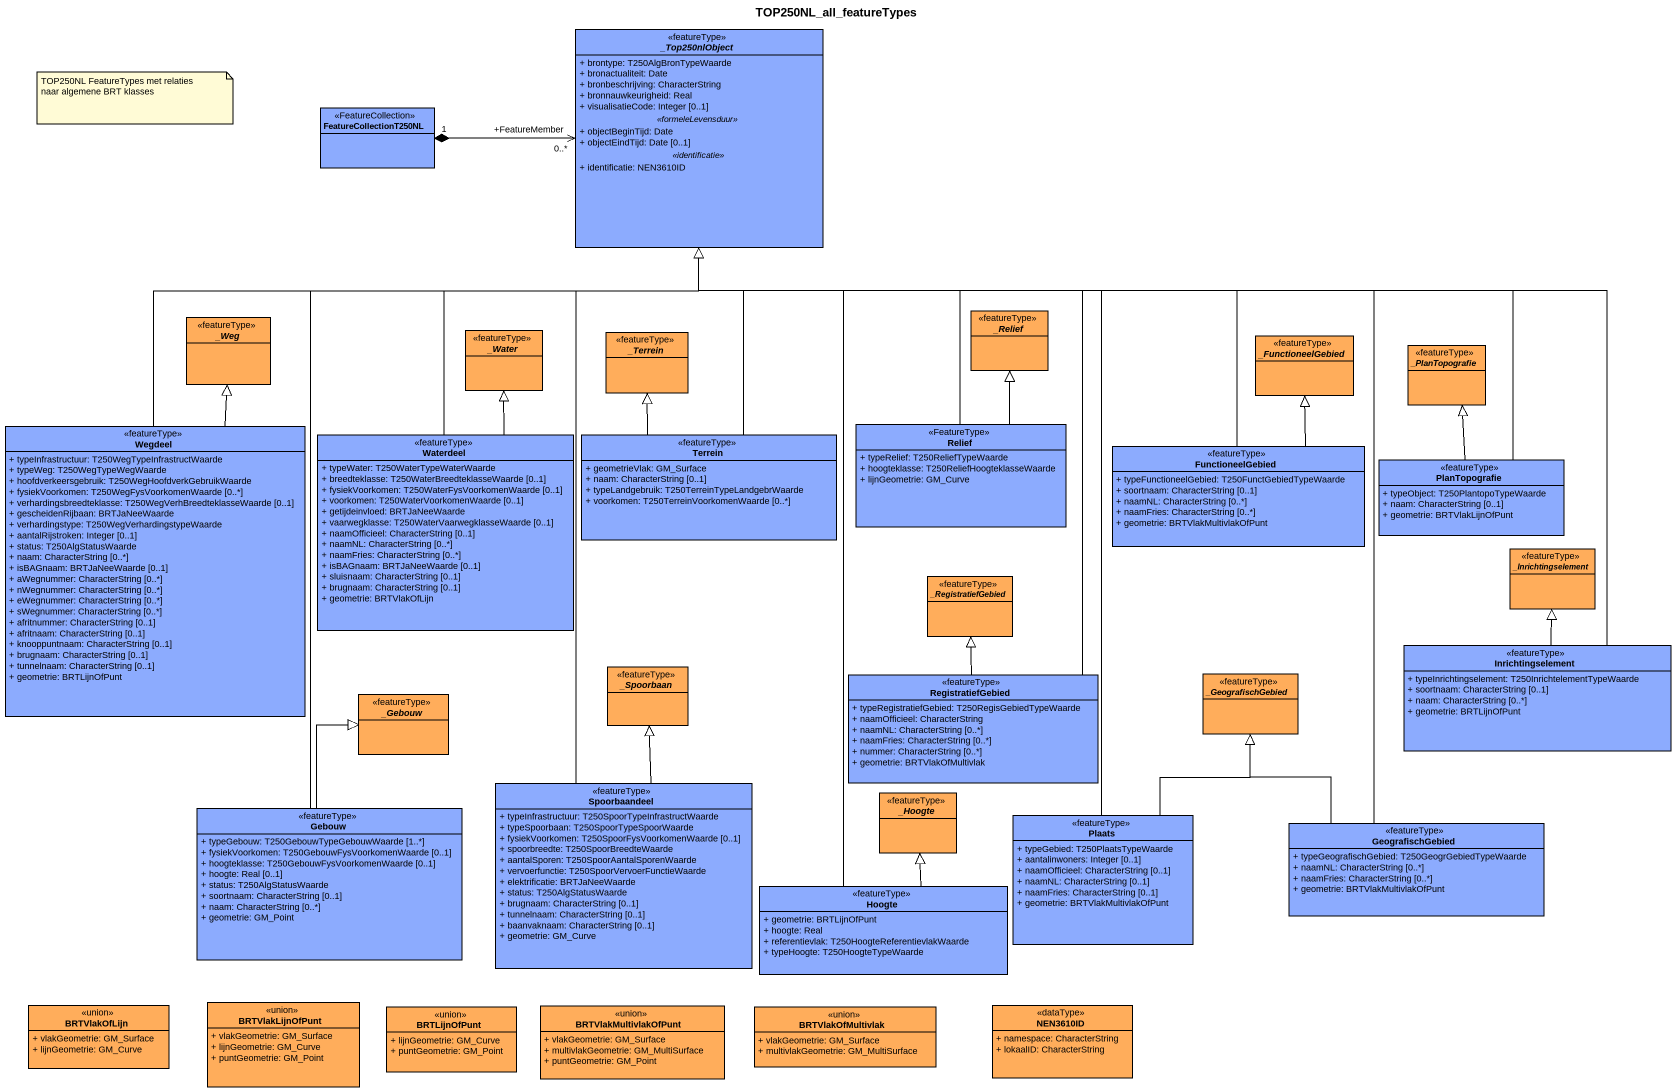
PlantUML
@startuml
title TOP250NL_all_featureTypes
hide circle
hide empty members
skinparam classAttributeIconSize 0
abstract class "_Top250nlObject" as Top250nlObject <<featureType>> #8CABFE {
  + brontype: T250AlgBronTypeWaarde
  + bronactualiteit: Date
  + bronbeschrijving: CharacterString
  + bronnauwkeurigheid: Real
  + visualisatieCode: Integer [0..1]
  .. <<formeleLevensduur>> ..
  + objectBeginTijd: Date
  + objectEindTijd: Date [0..1]
  .. <<identificatie>> ..
  + identificatie: NEN3610ID
}
class FeatureCollectionT250NL <<FeatureCollection>> #8CABFE
abstract class "_Relief" as Relief <<featureType>> #FFAD5B
abstract class "_Weg" as Weg <<featureType>> #FFAD5B
abstract class "_Water" as Water <<featureType>> #FFAD5B
abstract class "_Terrein" as Terrein <<featureType>> #FFAD5B
abstract class "_FunctioneelGebied" as FunctioneelGebied <<featureType>> #FFAD5B
abstract class "_PlanTopografie" as PlanTopografie <<featureType>> #FFAD5B
class Wegdeel <<featureType>> #8CABFE {
  + typeInfrastructuur: T250WegTypeInfrastructWaarde
  + typeWeg: T250WegTypeWegWaarde
  + hoofdverkeersgebruik: T250WegHoofdverkGebruikWaarde
  + fysiekVoorkomen: T250WegFysVoorkomenWaarde [0..*]
  + verhardingsbreedteklasse: T250WegVerhBreedteklasseWaarde [0..1]
  + gescheidenRijbaan: BRTJaNeeWaarde
  + verhardingstype: T250WegVerhardingstypeWaarde
  + aantalRijstroken: Integer [0..1]
  + status: T250AlgStatusWaarde
  + naam: CharacterString [0..*]
  + isBAGnaam: BRTJaNeeWaarde [0..1]
  + aWegnummer: CharacterString [0..*]
  + nWegnummer: CharacterString [0..*]
  + eWegnummer: CharacterString [0..*]
  + sWegnummer: CharacterString [0..*]
  + afritnummer: CharacterString [0..1]
  + afritnaam: CharacterString [0..1]
  + knooppuntnaam: CharacterString [0..1]
  + brugnaam: CharacterString [0..1]
  + tunnelnaam: CharacterString [0..1]
  + geometrie: BRTLijnOfPunt
}
class "Relief" as Relief_2 <<FeatureType>> #8CABFE {
  + typeRelief: T250ReliefTypeWaarde
  + hoogteklasse: T250ReliefHoogteklasseWaarde
  + lijnGeometrie: GM_Curve
}
class Waterdeel <<featureType>> #8CABFE {
  + typeWater: T250WaterTypeWaterWaarde
  + breedteklasse: T250WaterBreedteklasseWaarde [0..1]
  + fysiekVoorkomen: T250WaterFysVoorkomenWaarde [0..1]
  + voorkomen: T250WaterVoorkomenWaarde [0..1]
  + getijdeinvloed: BRTJaNeeWaarde
  + vaarwegklasse: T250WaterVaarwegklasseWaarde [0..1]
  + naamOfficieel: CharacterString [0..1]
  + naamNL: CharacterString [0..*]
  + naamFries: CharacterString [0..*]
  + isBAGnaam: BRTJaNeeWaarde [0..1]
  + sluisnaam: CharacterString [0..1]
  + brugnaam: CharacterString [0..1]
  + geometrie: BRTVlakOfLijn
}
class "Terrein" as Terrein_2 <<featureType>> #8CABFE {
  + geometrieVlak: GM_Surface
  + naam: CharacterString [0..1]
  + typeLandgebruik: T250TerreinTypeLandgebrWaarde
  + voorkomen: T250TerreinVoorkomenWaarde [0..*]
}
class "FunctioneelGebied" as FunctioneelGebied_2 <<featureType>> #8CABFE {
  + typeFunctioneelGebied: T250FunctGebiedTypeWaarde
  + soortnaam: CharacterString [0..1]
  + naamNL: CharacterString [0..*]
  + naamFries: CharacterString [0..*]
  + geometrie: BRTVlakMultivlakOfPunt
}
class "PlanTopografie" as PlanTopografie_2 <<featureType>> #8CABFE {
  + typeObject: T250PlantopoTypeWaarde
  + naam: CharacterString [0..1]
  + geometrie: BRTVlakLijnOfPunt
}
abstract class "_RegistratiefGebied" as RegistratiefGebied <<featureType>> #FFAD5B
abstract class "_Inrichtingselement" as Inrichtingselement <<featureType>> #FFAD5B
class "Inrichtingselement" as Inrichtingselement_2 <<featureType>> #8CABFE {
  + typeInrichtingselement: T250InrichtelementTypeWaarde
  + soortnaam: CharacterString [0..1]
  + naam: CharacterString [0..*]
  + geometrie: BRTLijnOfPunt
}
abstract class "_Gebouw" as Gebouw <<featureType>> #FFAD5B
abstract class "_Spoorbaan" as Spoorbaan <<featureType>> #FFAD5B
class "RegistratiefGebied" as RegistratiefGebied_2 <<featureType>> #8CABFE {
  + typeRegistratiefGebied: T250RegisGebiedTypeWaarde
  + naamOfficieel: CharacterString
  + naamNL: CharacterString [0..*]
  + naamFries: CharacterString [0..*]
  + nummer: CharacterString [0..*]
  + geometrie: BRTVlakOfMultivlak
}
abstract class "_GeografischGebied" as GeografischGebied <<featureType>> #FFAD5B
class "Gebouw" as Gebouw_2 <<featureType>> #8CABFE {
  + typeGebouw: T250GebouwTypeGebouwWaarde [1..*]
  + fysiekVoorkomen: T250GebouwFysVoorkomenWaarde [0..1]
  + hoogteklasse: T250GebouwFysVoorkomenWaarde [0..1]
  + hoogte: Real [0..1]
  + status: T250AlgStatusWaarde
  + soortnaam: CharacterString [0..1]
  + naam: CharacterString [0..*]
  + geometrie: GM_Point
}
class Spoorbaandeel <<featureType>> #8CABFE {
  + typeInfrastructuur: T250SpoorTypeInfrastructWaarde
  + typeSpoorbaan: T250SpoorTypeSpoorWaarde
  + fysiekVoorkomen: T250SpoorFysVoorkomenWaarde [0..1]
  + spoorbreedte: T250SpoorBreedteWaarde
  + aantalSporen: T250SpoorAantalSporenWaarde
  + vervoerfunctie: T250SpoorVervoerFunctieWaarde
  + elektrificatie: BRTJaNeeWaarde
  + status: T250AlgStatusWaarde
  + brugnaam: CharacterString [0..1]
  + tunnelnaam: CharacterString [0..1]
  + baanvaknaam: CharacterString [0..1]
  + geometrie: GM_Curve
}
abstract class "_Hoogte" as Hoogte <<featureType>> #FFAD5B
class Plaats <<featureType>> #8CABFE {
  + typeGebied: T250PlaatsTypeWaarde
  + aantalinwoners: Integer [0..1]
  + naamOfficieel: CharacterString [0..1]
  + naamNL: CharacterString [0..1]
  + naamFries: CharacterString [0..1]
  + geometrie: BRTVlakMultivlakOfPunt
}
class "GeografischGebied" as GeografischGebied_2 <<featureType>> #8CABFE {
  + typeGeografischGebied: T250GeogrGebiedTypeWaarde
  + naamNL: CharacterString [0..*]
  + naamFries: CharacterString [0..*]
  + geometrie: BRTVlakMultivlakOfPunt
}
class "Hoogte" as Hoogte_2 <<featureType>> #8CABFE {
  + geometrie: BRTLijnOfPunt
  + hoogte: Real
  + referentievlak: T250HoogteReferentievlakWaarde
  + typeHoogte: T250HoogteTypeWaarde
}
class BRTVlakOfLijn <<union>> #FFAD5B {
  + vlakGeometrie: GM_Surface
  + lijnGeometrie: GM_Curve
}
class BRTVlakLijnOfPunt <<union>> #FFAD5B {
  + vlakGeometrie: GM_Surface
  + lijnGeometrie: GM_Curve
  + puntGeometrie: GM_Point
}
class BRTLijnOfPunt <<union>> #FFAD5B {
  + lijnGeometrie: GM_Curve
  + puntGeometrie: GM_Point
}
class BRTVlakMultivlakOfPunt <<union>> #FFAD5B {
  + vlakGeometrie: GM_Surface
  + multivlakGeometrie: GM_MultiSurface
  + puntGeometrie: GM_Point
}
class BRTVlakOfMultivlak <<union>> #FFAD5B {
  + vlakGeometrie: GM_Surface
  + multivlakGeometrie: GM_MultiSurface
}
class NEN3610ID <<dataType>> #FFAD5B {
  + namespace: CharacterString
  + lokaalID: CharacterString
}
Top250nlObject "+FeatureMember\n0..*" <-left-* "1" FeatureCollectionT250NL
Wegdeel -up-|> Top250nlObject
Wegdeel -up-|> Weg
Relief_2 -up-|> Top250nlObject
Relief_2 -up-|> Relief
Waterdeel -up-|> Top250nlObject
Waterdeel -up-|> Water
Terrein_2 -up-|> Top250nlObject
Terrein_2 -up-|> Terrein
FunctioneelGebied_2 -up-|> Top250nlObject
FunctioneelGebied_2 -up-|> FunctioneelGebied
PlanTopografie_2 -left-|> Top250nlObject
PlanTopografie_2 -up-|> PlanTopografie
Inrichtingselement_2 -up-|> Top250nlObject
Inrichtingselement_2 -up-|> Inrichtingselement
RegistratiefGebied_2 -up-|> Top250nlObject
RegistratiefGebied_2 -up-|> RegistratiefGebied
Gebouw_2 -up-|> Top250nlObject
Gebouw_2 -up-|> Gebouw
Spoorbaandeel -up-|> Top250nlObject
Spoorbaandeel -up-|> Spoorbaan
Plaats -up-|> Top250nlObject
Plaats -up-|> GeografischGebied
GeografischGebied_2 -up-|> Top250nlObject
GeografischGebied_2 -up-|> GeografischGebied
Hoogte_2 -up-|> Top250nlObject
Hoogte_2 -up-|> Hoogte
note as N1
  TOP250NL FeatureTypes met relaties naar algemene BRT klasses
end note
@enduml
